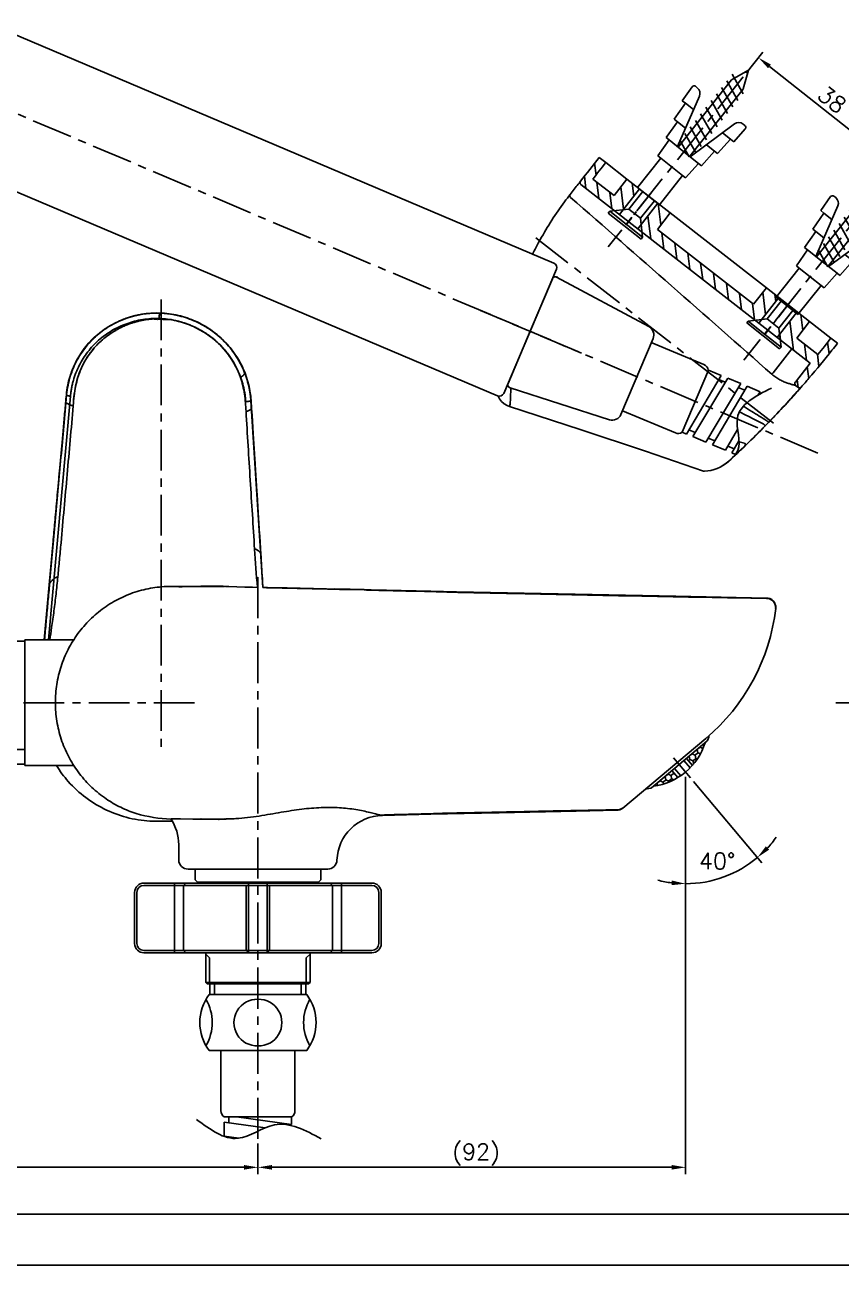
# Model space of a CAD drawing. Extents: x 33214 to 33808, y -33857 to -33437.
# Drawn here: x 33342.4 to 33517.8, y -33857 to -33590.2 of the extents above; entities that cross this region are included whole.
import ezdxf

# ---------------------------------------------------------------- set-up
doc = ezdxf.new("R2010")
doc.units = 0
doc.header["$LTSCALE"] = 7
doc.header["$MEASUREMENT"] = 0
doc.linetypes.add('CENTER', pattern=[2, 1.25, -0.25, 0.25, -0.25])
doc.layers.get('0').update_dxf_attribs({"color": 2, "linetype": 'CONTINUOUS'})
for name, color, linetype in [('00_COMPONENTS', 7, 'CONTINUOUS'), ('08_ALL_FEATURES', 7, 'CONTINUOUS'), ('CEN', 1, 'CENTER'), ('CENTER', 1, 'CENTER'), ('CL', 1, 'CENTER'), ('D', 2, 'CONTINUOUS'), ('DIM', 2, 'CONTINUOUS'), ('DWG', 7, 'CONTINUOUS'), ('TXT', 4, 'CONTINUOUS')]:
    doc.layers.add(name, color=color, linetype=linetype)
doc.styles.add('GHS', font='romans', dxfattribs={"bigfont": 'ghs'})

# ---------------------------------------------------------------- blocks, each defined once
blk = doc.blocks.new('S')
at = {"layer": 'DWG', "color": 2}
for p, q in [((5587.98, 3274.17), (5592.17, 3274.41)), ((5587.98, 3273.36), (5587.98, 3274.17)), ((5599.43, 3274.15), (5587.98, 3271.06)), ((5592.17, 3275.28), (5596.35, 3275.51)), ((5592.17, 3274.41), (5592.17, 3275.28)), ((5592.17, 3274.41), (5592.17, 3272.19)), ((5596.35, 3276.4), (5600.01, 3276.61)), ((5596.35, 3275.51), (5596.35, 3276.4)), ((5596.35, 3275.51), (5596.35, 3273.32)), ((5600.54, 3276.11), (5600.54, 3275.6)), ((5568.04, 3273.82), (5567.54, 3273.82)), ((5567.54, 3264.82), (5567.54, 3273.82)), ((5568.04, 3273.82), (5568.04, 3269.32)), ((5568.04, 3273.82), (5570.94, 3270.92)), ((5583.79, 3272.32), (5575.79, 3272.32)), ((5575.79, 3272.32), (5575.79, 3269.32)), ((5583.79, 3273.12), (5587.98, 3273.36)), ((5583.79, 3272.32), (5583.79, 3273.12)), ((5583.79, 3266.32), (5583.79, 3272.32)), ((5587.82, 3267.72), (5589.37, 3271.57)), ((5587.98, 3273.36), (5587.98, 3269.32)), ((5589.37, 3267.07), (5591.18, 3271.57)), ((5591.18, 3267.07), (5592.99, 3271.57)), ((5592.99, 3267.07), (5594.8, 3271.57)), ((5594.8, 3267.07), (5596.61, 3271.57)), ((5596.61, 3267.07), (5598.42, 3271.57)), ((5598.42, 3267.07), (5600.23, 3271.57)), ((5600.23, 3267.07), (5602.04, 3271.57)), ((5602.04, 3267.07), (5603.85, 3271.57)), ((5603.85, 3267.07), (5605.66, 3271.57)), ((5605.66, 3267.07), (5607.47, 3271.57)), ((5568.04, 3264.82), (5568.04, 3269.32)), ((5570.94, 3270.92), (5575.79, 3270.92)), ((5570.94, 3270.92), (5570.94, 3267.72)), ((5575.79, 3266.32), (5575.79, 3269.32)), ((5587.98, 3270.92), (5606.46, 3270.92)), ((5587.98, 3265.28), (5587.98, 3269.32)), ((5610.33, 3269.33), (5606.46, 3270.92)), ((5610.33, 3269.33), (5606.47, 3267.72)), ((5568.04, 3264.82), (5570.94, 3267.72)), ((5570.94, 3267.72), (5575.79, 3267.72)), ((5583.79, 3266.32), (5575.79, 3266.32)), ((5583.79, 3266.32), (5583.79, 3265.52)), ((5587.98, 3267.72), (5606.46, 3267.72)), ((5599.43, 3264.49), (5587.98, 3267.59)), ((5592.17, 3264.23), (5592.17, 3266.45)), ((5567.54, 3264.82), (5568.04, 3264.82)), ((5583.79, 3265.52), (5587.98, 3265.28)), ((5587.98, 3265.28), (5587.98, 3264.47)), ((5587.98, 3264.47), (5592.17, 3264.23)), ((5592.17, 3264.23), (5592.17, 3263.37)), ((5592.17, 3263.37), (5596.35, 3263.13)), ((5596.35, 3263.13), (5596.35, 3265.32)), ((5596.35, 3263.13), (5596.35, 3262.24)), ((5596.35, 3262.24), (5600.01, 3262.03)), ((5600.54, 3263.04), (5600.54, 3262.53))]:
    blk.add_line(p, q, dxfattribs=at)
for centre, radius, start, end in [((5599.04, 3275.6), 1.5, 285.1209, 0.0005), ((5600.04, 3276.11), 0.5, 0.0005, 93.2254), ((5599.04, 3263.04), 1.5, 0.0005, 74.8801), ((5600.04, 3262.53), 0.5, 266.7756, 0.0005)]:
    blk.add_arc(centre, radius, start, end, dxfattribs=at)

msp = doc.modelspace()

# ---------------------------------------------------------------- hatches: boundary and pattern name
at = {"layer": 'D'}
h = msp.add_hatch(dxfattribs=at)
h.set_pattern_fill('ANSI31', color=256, scale=20, angle=52.0405)
h.set_pattern_definition([(97.040549, (1145.3568, -37958.2324), (-2.48114914, -0.30642936), [])])
edge = h.paths.add_edge_path()
edge.add_line((33469.01, -33626.94), (33464.44, -33623.38))
edge.add_arc((32274.81, -32693.85), 1509.72, 321.99737, 322.16815)
edge.add_line((33467.2, -33619.83), (33465.79, -33618.72))
edge.add_arc((31183.75, -31842.8), 2891.64, 321.98052, 322.1093, ccw=False)
edge.add_arc((33462.18, -33624.15), 0.5, 141.9741, 232.0405)
edge.add_line((33461.87, -33624.55), (33470.15, -33631.01))
edge.add_line((33470.15, -33631.01), (33474.46, -33625.49))
edge.add_line((33474.46, -33625.49), (33471.78, -33623.4))
edge.add_line((33471.78, -33623.4), (33469.01, -33626.94))
h.paths.add_polyline_path([(33481.08, -33630.65), (33478.4, -33628.56), (33474.09, -33634.08), (33500.11, -33654.38), (33504.42, -33648.86), (33501.74, -33646.77), (33498.97, -33650.32), (33478.31, -33634.2)])
edge = h.paths.add_edge_path()
edge.add_spline(control_points=[(33509.22, -33668.13), (33509.78, -33667.5), (33512.04, -33664.9), (33514.63, -33661.75), (33516.64, -33659.21), (33517.04, -33658.71)], knot_values=[0, 0, 0, 0, 0.206315, 0.843077, 1, 1, 1, 1], degree=3, periodic=0)
edge.add_line((33517.04, -33658.71), (33515.62, -33657.6))
edge.add_arc((33412.63, -33577.47), 130.48, 320.1406, 322.1169, ccw=False)
edge.add_line((33512.79, -33661.1), (33508.27, -33657.58))
edge.add_line((33508.27, -33657.58), (33511.04, -33654.03))
edge.add_line((33511.04, -33654.03), (33508.36, -33651.94))
edge.add_line((33508.36, -33651.94), (33504.06, -33657.46))
edge.add_line((33504.06, -33657.46), (33511.15, -33662.99))
edge.add_line((33511.15, -33662.99), (33507.97, -33667.07))
edge.add_arc((33508.36, -33667.38), 0.5, 142.1542, 229.1587)
edge.add_line((33508.03, -33667.76), (33508.52, -33668.18))
edge.add_arc((33508.85, -33667.8), 0.5, 229.4186, 318.7817)
at = {"layer": 'D', "ltscale": 0.6}
h = msp.add_hatch(dxfattribs=at)
h.set_pattern_fill('HONEY', color=256, scale=6, angle=40)
h.set_pattern_definition([(40, (30042.0077, -37961.06925), (0.4442972, 1.22069652), [0.75, -1.5]), (160, (30042.0077, -37961.06925), (-1.2793028, -0.2255756), [0.75, -1.5]), (100, (30042.0077, -37961.06925), (-0.8350056, 0.99512092), [-1.5, 0.75])])
h.paths.add_polyline_path([(33485.84, -33749.51, 0.104208), (33488.58, -33744.65), (33484.58, -33748)])
h.paths.add_polyline_path([(33482.7, -33752.14), (33481.44, -33750.64), (33477.44, -33753.99, 0.104208)])

# ---------------------------------------------------------------- linework, layer by layer
at = {"color": 7, "linetype": 'Continuous'}
for p, q in [((33335.5, -33590.3), (33456.09, -33641.48)), ((33323.39, -33618.83), (33443.97, -33670.02)), ((33456.62, -33642.79), (33445.28, -33669.49)), ((33342.35, -33722.8), (33340.44, -33722.8)), ((33342.35, -33749.52), (33342.35, -33722.52)), ((33342.35, -33749.24), (33340.44, -33749.24))]:
    msp.add_line(p, q, dxfattribs=at)
at = {"linetype": 'Continuous'}
msp.add_lwpolyline([(33213.53, -33857.02), (33807.53, -33857.02), (33807.53, -33437.02), (33213.53, -33437.02)], close=True, dxfattribs=at)
at = {"color": 7, "linetype": 'Continuous'}
for centre, start, end in [((33455.7, -33642.4), 337, 67), ((33444.36, -33669.1), 247, 337)]:
    msp.add_arc(centre, 1, start, end, dxfattribs=at)
at = {"layer": '00_COMPONENTS', "color": 7, "linetype": 'Continuous'}
for p, q in [((33371.4, -33652.2), (33371.36, -33652.22)), ((33364.58, -33653.17), (33364.62, -33653.16)), ((33351.28, -33669.79), (33346.54, -33722.52)), ((33347.44, -33722.52), (33352.16, -33670.07)), ((33351.17, -33671.56), (33351.33, -33669.77)), ((33351.28, -33669.79), (33351.34, -33669.77)), ((33390.93, -33671.05), (33390.98, -33671.04)), ((33393.48, -33711.25), (33390.93, -33671.05)), ((33390.98, -33671.04), (33391.1, -33672.83)), ((33391.1, -33672.82), (33391.71, -33682.46)), ((33391.71, -33682.46), (33393.54, -33711.25)), ((33373.78, -33711.01), (33375.57, -33711.07)), ((33376.94, -33711.01), (33373.78, -33711.01)), ((33375.78, -33711.09), (33376.18, -33711.08)), ((33376.18, -33711.08), (33377.68, -33711.04)), ((33377.68, -33711.04), (33377.71, -33711.04)), ((33377.71, -33711.04), (33377.9, -33711.04)), ((33380.18, -33711), (33380.25, -33711)), ((33382.28, -33710.98), (33381.78, -33710.98)), ((33382.82, -33710.97), (33382.84, -33710.97)), ((33382.84, -33710.97), (33383.37, -33710.97)), ((33384.06, -33710.96), (33384.8, -33710.97)), ((33384.06, -33710.96), (33384.06, -33710.96)), ((33384.8, -33710.97), (33385.51, -33710.99)), ((33385.51, -33710.99), (33386.19, -33711.01)), ((33386.18, -33711.01), (33389.65, -33711.14)), ((33389.63, -33711.14), (33390.45, -33711.17)), ((33393.48, -33711.24), (33394.48, -33711.26)), ((33394.48, -33711.26), (33398.71, -33711.34)), ((33396.48, -33711.3), (33398.71, -33711.34)), ((33398.71, -33711.34), (33410.04, -33711.58)), ((33400.62, -33711.37), (33400.89, -33711.38)), ((33408.82, -33711.55), (33415.25, -33711.68)), ((33410.04, -33711.58), (33408.86, -33711.55)), ((33412.29, -33711.62), (33410.04, -33711.58)), ((33412.28, -33711.7), (33415.37, -33711.77)), ((33413.52, -33711.65), (33412.29, -33711.62)), ((33413.53, -33711.65), (33420.06, -33711.8)), ((33415.25, -33711.68), (33415.25, -33711.68)), ((33420.06, -33711.8), (33429.61, -33712.04)), ((33464.32, -33712.77), (33482.29, -33713.13)), ((33482.29, -33713.13), (33501.79, -33713.5)), ((33503.74, -33715.72), (33503.73, -33715.8)), ((33342.35, -33722.52), (33352.89, -33722.52)), ((33470.86, -33758.69), (33488.7, -33743.72)), ((33352.91, -33749.52), (33342.35, -33749.52)), ((33374.07, -33761.51), (33369.89, -33761.51)), ((33373.78, -33761.01), (33373.91, -33761.01)), ((33373.97, -33761.01), (33373.91, -33761.01)), ((33374.39, -33761.01), (33374.36, -33761.01)), ((33375.78, -33761.02), (33374.39, -33761.01)), ((33378.44, -33761.05), (33375.78, -33761.02)), ((33380.26, -33761.03), (33380.18, -33761.03)), ((33380.18, -33761.06), (33380.18, -33761.06)), ((33381.79, -33761.05), (33382.28, -33761.06)), ((33385.64, -33761.04), (33385.1, -33761.05)), ((33386.96, -33760.99), (33386.81, -33760.99)), ((33386.97, -33760.99), (33386.96, -33760.99)), ((33386.98, -33760.99), (33387.02, -33760.99)), ((33429.59, -33760), (33419.2, -33760.26)), ((33436.81, -33759.83), (33429.59, -33760)), ((33429.61, -33760), (33429.61, -33760)), ((33469.62, -33759.16), (33460.89, -33759.33)), ((33375.44, -33766.58), (33375.44, -33769.82)), ((33377.44, -33771.82), (33407.45, -33771.82)), ((33378.95, -33774.12), (33378.95, -33771.82)), ((33405.95, -33774.12), (33405.95, -33771.82)), ((33367.95, -33774.82), (33416.95, -33774.82)), ((33374.5, -33774.82), (33374.5, -33789.82)), ((33376.44, -33775.32), (33376.94, -33774.82)), ((33378.95, -33774.12), (33379.45, -33774.62)), ((33381.25, -33774.62), (33379.45, -33774.62)), ((33381.25, -33774.62), (33381.25, -33774.82)), ((33381.25, -33774.62), (33403.65, -33774.62)), ((33390.45, -33774.82), (33390.45, -33789.82)), ((33394.45, -33774.82), (33394.45, -33789.82)), ((33403.65, -33774.62), (33405.45, -33774.62)), ((33403.65, -33774.62), (33403.65, -33774.82)), ((33405.95, -33774.12), (33405.45, -33774.62)), ((33408.45, -33775.32), (33407.95, -33774.82)), ((33410.39, -33774.82), (33410.39, -33789.82)), ((33365.95, -33776.82), (33365.95, -33787.82)), ((33366.45, -33776.82), (33366.45, -33787.82)), ((33367.95, -33775.32), (33416.95, -33775.32)), ((33376.44, -33775.32), (33376.44, -33789.32)), ((33389.95, -33775.32), (33389.95, -33789.32)), ((33394.95, -33775.32), (33394.95, -33789.32)), ((33408.45, -33775.32), (33408.45, -33789.32)), ((33418.45, -33776.82), (33418.45, -33787.82)), ((33418.95, -33776.82), (33418.95, -33787.82)), ((33367.95, -33789.32), (33416.95, -33789.32)), ((33367.95, -33789.82), (33416.95, -33789.82)), ((33376.44, -33789.32), (33376.94, -33789.82)), ((33381.25, -33789.82), (33381.25, -33790.12)), ((33382.05, -33790.92), (33381.25, -33790.12)), ((33381.25, -33790.12), (33381.25, -33796.22)), ((33382.05, -33790.92), (33382.05, -33796.52)), ((33389.95, -33789.32), (33390.45, -33789.82)), ((33394.95, -33789.32), (33394.45, -33789.82)), ((33402.85, -33790.92), (33403.65, -33790.12)), ((33402.85, -33790.92), (33402.85, -33796.52)), ((33403.65, -33789.82), (33403.65, -33790.12)), ((33403.65, -33790.12), (33403.65, -33796.22)), ((33408.45, -33789.32), (33407.95, -33789.82)), ((33381.55, -33796.52), (33381.25, -33796.22)), ((33382.05, -33796.22), (33381.25, -33796.22)), ((33382.05, -33796.22), (33392.45, -33796.22)), ((33392.45, -33796.22), (33402.85, -33796.22)), ((33402.85, -33796.22), (33403.65, -33796.22)), ((33403.35, -33796.52), (33403.65, -33796.22)), ((33382.05, -33796.52), (33381.55, -33796.52)), ((33402.95, -33798.82), (33381.95, -33798.82)), ((33382.05, -33796.52), (33402.85, -33796.52)), ((33382.15, -33798.82), (33382.15, -33796.52)), ((33383.13, -33798.82), (33383.13, -33796.52)), ((33383.35, -33798.82), (33392.45, -33798.82)), ((33401.55, -33798.82), (33392.45, -33798.82)), ((33401.76, -33798.82), (33401.76, -33796.52)), ((33402.75, -33798.82), (33402.75, -33796.52)), ((33402.85, -33796.52), (33403.35, -33796.52))]:
    msp.add_line(p, q, dxfattribs=at)
for points in [[(33364.76, -33653.12), (33367.72, -33652.43), (33370.75, -33652.19), (33373.79, -33652.42), (33376.77, -33653.11), (33379.61, -33654.23), (33382.26, -33655.77), (33384.64, -33657.68), (33386.7, -33659.92), (33388.4, -33662.43), (33389.69, -33665.15)], [(33351.28, -33669.81), (33351.3, -33669.6), (33351.32, -33669.41), (33351.34, -33669.2), (33351.37, -33668.97), (33351.4, -33668.73), (33351.44, -33668.48), (33351.48, -33668.23), (33351.53, -33667.97), (33351.58, -33667.7), (33351.64, -33667.43), (33351.7, -33667.16), (33351.77, -33666.88), (33351.84, -33666.59), (33351.92, -33666.31), (33352, -33666.01), (33352.1, -33665.72), (33352.19, -33665.42), (33352.3, -33665.11), (33352.41, -33664.8), (33352.54, -33664.48), (33352.67, -33664.15), (33352.81, -33663.82), (33352.97, -33663.47), (33353.14, -33663.11), (33353.33, -33662.73), (33353.54, -33662.34), (33353.76, -33661.93), (33354.01, -33661.52), (33354.26, -33661.1), (33354.54, -33660.68), (33354.83, -33660.26), (33355.14, -33659.84), (33355.47, -33659.42), (33355.82, -33659), (33356.19, -33658.58), (33356.59, -33658.15), (33357, -33657.73), (33357.45, -33657.31), (33357.94, -33656.88), (33358.46, -33656.45), (33359.02, -33656.02), (33359.62, -33655.6), (33360.27, -33655.18), (33360.96, -33654.78), (33361.7, -33654.38), (33362.5, -33653.99), (33363.36, -33653.63), (33364.27, -33653.29), (33365.24, -33652.98), (33366.27, -33652.71), (33367.35, -33652.49), (33368.48, -33652.33)], [(33389.69, -33665.15), (33390.45, -33667.5), (33390.9, -33670.07), (33391.1, -33672.82)], [(33376.17, -33711.01), (33378.43, -33710.99), (33380.18, -33710.98)], [(33380.18, -33710.98), (33380.49, -33710.98), (33380.75, -33710.98), (33381.87, -33710.96)], [(33381.87, -33710.96), (33382.87, -33710.96), (33384.06, -33710.96)], [(33390.44, -33711.17), (33391.31, -33711.2), (33392.26, -33711.22)], [(33429.61, -33712.04), (33435.15, -33712.17), (33464.32, -33712.77)], [(33501.79, -33713.5), (33502.09, -33713.53), (33502.51, -33713.64), (33502.89, -33713.85), (33503.21, -33714.13), (33503.47, -33714.47), (33503.65, -33714.87), (33503.74, -33715.29), (33503.74, -33715.72)], [(33470.86, -33758.69), (33470.55, -33758.9), (33470.21, -33759.06), (33469.84, -33759.14), (33469.62, -33759.16)], [(33380.76, -33761.06), (33380.49, -33761.06), (33378.44, -33761.05)], [(33384.06, -33761.07), (33382.87, -33761.08), (33381.88, -33761.07), (33380.76, -33761.06)], [(33385.1, -33761.05), (33384.56, -33761.07), (33384.06, -33761.07)], [(33386.98, -33760.99), (33386.72, -33761), (33385.64, -33761.04)], [(33460.89, -33759.33), (33444.33, -33759.68), (33436.81, -33759.83)]]:
    msp.add_lwpolyline(points, dxfattribs=at)
for centre, radius, start, end in [((33374.84, -33721.98), 10.93, 85.0371, 86.1458), ((33380.89, -33828.32), 117.32, 89.9241, 90.3106), ((33382.8, -33747.16), 36.19, 90.5749, 90.8359), ((33382.86, -33753.24), 42.27, 90.015, 90.5628), ((33383.71, -33812.85), 101.86, 89.1406, 89.8141), ((33383.81, -33738.27), 27.31, 86.9856, 89.4707), ((33346.32, -36174.22), 2463.4, 88.57961, 88.7817), ((33703.21, -21844.64), 11870.65, 268.769004, 269.02774), ((33461.13, -33710.87), 42.89, 310.0004, 353.5045), ((33365.44, -33766.58), 10, 0, 33.7681), ((33374.13, -33729.92), 31.08, 269.6929, 270.419), ((33380.89, -33637.04), 124, 269.7098, 270.0715), ((33383.73, -33673.44), 87.61, 270.0851, 270.2096), ((33383.74, -33674.97), 86.08, 270.2062, 271.0031), ((33383.66, -33762.28), 1.22, 67.9063, 71.4738), ((33383.79, -33733.12), 27.95, 270.5588, 272.9967), ((33376.81, -33483.17), 278, 272.0954, 272.2463), ((33385.35, -33716.99), 44.03, 272.1776, 273.0669), ((33419.44, -33770.25), 10, 91.4256, 177.9252), ((33377.44, -33769.82), 2, 180, 270), ((33407.45, -33769.82), 2, 270, 357.9252), ((33367.95, -33776.82), 2, 90, 180), ((33416.95, -33776.82), 2, 0, 90), ((33367.95, -33776.82), 1.5, 90, 180), ((33416.95, -33776.82), 1.5, 0, 90), ((33367.95, -33787.82), 2, 180, 270), ((33367.95, -33787.82), 1.5, 180, 270), ((33416.95, -33787.82), 2, 270, 0), ((33416.95, -33787.82), 1.5, 270, 0), ((33389.95, -33804.82), 10, 143.0917, 216.8699), ((33394.95, -33804.82), 10, 323.1301, 36.8825), ((33372.63, -33804.82), 10, 330, 30), ((33392.33, -33804.84), 5.02, 88.6566, 271.3434), ((33392.57, -33804.84), 5.02, 268.6566, 91.3434), ((33412.27, -33804.82), 10, 150, 210)]:
    msp.add_arc(centre, radius, start, end, dxfattribs=at)
for points, knots in [([(33371.36, -33652.21), (33370.12, -33652.17), (33368.24, -33652.29), (33365.8, -33652.8), (33363.43, -33653.53), (33360.61, -33654.84), (33358.1, -33656.65), (33356.35, -33658.36), (33354.79, -33660.21), (33353.5, -33662.28), (33352.51, -33664.49), (33352.02, -33665.92), (33351.71, -33667.09), (33351.55, -33667.84), (33351.45, -33668.43), (33351.38, -33668.88), (33351.34, -33669.26), (33351.31, -33669.52), (33351.29, -33669.67), (33351.29, -33669.75), (33351.28, -33669.79)], [0, 0, 0, 0, 0.126974, 0.190449, 0.253852, 0.38018, 0.505944, 0.567634, 0.62933, 0.752686, 0.814466, 0.87626, 0.907173, 0.938095, 0.953562, 0.969035, 0.984513, 0.992256, 0.996128, 1, 1, 1, 1]), ([(33351.34, -33669.77), (33351.41, -33669.08), (33351.58, -33667.73), (33352.01, -33666.11), (33352.42, -33664.88), (33352.89, -33663.68), (33353.6, -33662.22), (33354.62, -33660.57), (33355.8, -33659.02), (33357.58, -33657.13), (33360.15, -33655.12), (33363.66, -33653.36), (33367.46, -33652.34), (33370.09, -33652.16), (33371.4, -33652.2)], [0, 0, 0, 0, 0.071553, 0.137746, 0.170806, 0.203855, 0.26991, 0.335949, 0.402003, 0.468102, 0.600348, 0.733027, 0.866217, 1, 1, 1, 1]), ([(33371.22, -33653.38), (33371.23, -33653.24), (33371.24, -33652.98), (33371.26, -33652.66), (33371.29, -33652.43), (33371.31, -33652.32), (33371.33, -33652.25), (33371.35, -33652.22), (33371.36, -33652.21), (33371.36, -33652.21)], [0, 0, 0, 0, 0.34095, 0.674817, 0.808857, 0.909138, 0.970952, 0.988868, 1, 1, 1, 1]), ([(33390.93, -33671.05), (33390.93, -33671.01), (33390.92, -33670.94), (33390.91, -33670.79), (33390.89, -33670.52), (33390.86, -33670.14), (33390.8, -33669.69), (33390.71, -33669.08), (33390.58, -33668.33), (33390.3, -33667.14), (33389.85, -33665.68), (33388.93, -33663.4), (33387.38, -33660.73), (33384.97, -33657.88), (33382.03, -33655.53), (33379.25, -33654.04), (33376.9, -33653.15), (33374.48, -33652.49), (33372.61, -33652.25), (33371.36, -33652.21)], [0, 0, 0, 0, 0.003837, 0.007674, 0.01535, 0.030705, 0.046067, 0.061438, 0.092202, 0.123006, 0.184714, 0.246564, 0.370414, 0.4944, 0.620856, 0.747508, 0.810855, 0.874097, 1, 1, 1, 1]), ([(33371.4, -33652.2), (33372.71, -33652.24), (33375.35, -33652.59), (33379.11, -33653.87), (33382.57, -33655.83), (33385.58, -33658.44), (33388.02, -33661.57), (33389.22, -33663.93), (33389.69, -33665.16)], [0, 0, 0, 0, 0.166454, 0.333275, 0.500283, 0.667224, 0.833938, 1, 1, 1, 1]), ([(33352.16, -33670.07), (33352.17, -33670.03), (33352.17, -33669.96), (33352.19, -33669.82), (33352.21, -33669.57), (33352.26, -33669.21), (33352.32, -33668.78), (33352.42, -33668.22), (33352.57, -33667.51), (33352.86, -33666.4), (33353.32, -33665.04), (33354.26, -33662.94), (33355.49, -33660.98), (33356.97, -33659.23), (33358.62, -33657.6), (33361.01, -33655.88), (33363.69, -33654.64), (33365.94, -33653.94), (33368.26, -33653.46), (33370.04, -33653.34), (33371.22, -33653.38)], [0, 0, 0, 0, 0.003869, 0.007738, 0.015473, 0.030939, 0.046399, 0.061853, 0.09275, 0.123639, 0.185387, 0.247125, 0.370411, 0.432085, 0.493762, 0.61954, 0.745929, 0.809377, 0.872904, 1, 1, 1, 1]), ([(33352.74, -33672.15), (33352.86, -33670.73), (33353.11, -33668.01), (33354.28, -33664.23), (33356.08, -33661.04), (33358.33, -33658.46), (33360.85, -33656.46), (33363.55, -33654.96), (33366.41, -33653.96), (33369.38, -33653.44), (33372.41, -33653.42), (33375.41, -33653.9), (33378.3, -33654.88), (33381, -33656.3), (33383.46, -33658.15), (33385.64, -33660.39), (33387.44, -33663.03), (33388.33, -33665), (33388.69, -33666.03)], [0, 0, 0, 0, 0.08186, 0.156799, 0.226151, 0.291168, 0.352477, 0.410851, 0.468188, 0.525737, 0.583733, 0.641904, 0.699985, 0.758182, 0.816881, 0.87647, 0.937385, 1, 1, 1, 1]), ([(33388.69, -33666.03), (33388.42, -33665.28), (33387.83, -33663.87), (33386.74, -33661.99), (33385.57, -33660.4), (33384.38, -33659.09), (33383.21, -33658.01), (33382.08, -33657.12), (33381.01, -33656.39), (33380.01, -33655.8), (33379.08, -33655.32), (33378.21, -33654.92), (33377.4, -33654.6), (33376.63, -33654.32), (33375.9, -33654.13), (33375.23, -33653.91), (33374.59, -33653.82), (33374.05, -33653.66), (33373.54, -33653.53), (33373.02, -33653.58), (33372.53, -33653.62), (33372.07, -33653.59), (33371.7, -33653.44), (33371.35, -33653.49), (33371.03, -33653.56), (33370.66, -33653.56), (33370.24, -33653.5), (33369.78, -33653.42), (33369.3, -33653.45), (33368.8, -33653.61), (33368.23, -33653.64), (33367.62, -33653.77), (33366.95, -33653.9), (33366.22, -33654.09), (33365.43, -33654.32), (33364.57, -33654.62), (33363.64, -33655), (33362.64, -33655.49), (33361.58, -33656.08), (33360.47, -33656.81), (33359.31, -33657.69), (33358.12, -33658.76), (33356.96, -33660.03), (33355.85, -33661.52), (33354.85, -33663.22), (33354.01, -33665.16), (33353.35, -33667.31), (33352.95, -33669.67), (33352.8, -33671.31), (33352.74, -33672.15)], [0, 0, 0, 0, 0.045798, 0.087325, 0.124861, 0.158695, 0.189124, 0.216466, 0.241038, 0.263156, 0.283123, 0.301283, 0.317975, 0.333432, 0.348013, 0.361438, 0.374233, 0.384697, 0.394143, 0.404008, 0.414216, 0.422388, 0.430358, 0.436491, 0.442305, 0.44919, 0.457581, 0.466695, 0.475936, 0.485287, 0.496482, 0.508382, 0.521446, 0.535773, 0.551545, 0.568916, 0.588136, 0.609281, 0.632477, 0.657779, 0.685715, 0.716312, 0.749245, 0.784573, 0.822368, 0.862718, 0.90571, 0.951426, 1, 1, 1, 1]), ([(33371.22, -33653.38), (33372.41, -33653.42), (33374.19, -33653.65), (33376.49, -33654.28), (33378.73, -33655.12), (33381.37, -33656.54), (33384.16, -33658.77), (33386.45, -33661.47), (33387.92, -33664.01), (33388.8, -33666.17), (33389.23, -33667.56), (33389.49, -33668.69), (33389.62, -33669.4), (33389.71, -33669.98), (33389.76, -33670.41), (33389.79, -33670.77), (33389.81, -33671.02), (33389.82, -33671.16), (33389.83, -33671.23), (33389.83, -33671.27)], [0, 0, 0, 0, 0.125979, 0.189262, 0.25265, 0.379374, 0.505871, 0.629851, 0.753654, 0.815465, 0.877124, 0.907899, 0.938633, 0.953986, 0.969331, 0.984669, 0.992335, 0.996168, 1, 1, 1, 1]), ([(33388.69, -33666.03), (33388.76, -33666.01), (33388.91, -33665.94), (33389.1, -33665.81), (33389.28, -33665.65), (33389.4, -33665.52), (33389.49, -33665.41), (33389.54, -33665.35), (33389.6, -33665.28), (33389.63, -33665.24), (33389.7, -33665.13), (33389.69, -33665.16)], [0, 0, 0, 0, 0.174667, 0.351585, 0.52548, 0.687771, 0.761366, 0.828059, 0.886395, 0.93488, 1, 1, 1, 1]), ([(33389.69, -33665.16), (33390.16, -33666.38), (33390.73, -33668.33), (33390.92, -33670.33), (33390.98, -33671.04)], [0, 0, 0, 0, 0.649979, 1, 1, 1, 1]), ([(33389.9, -33673.34), (33389.83, -33672.1), (33389.68, -33669.63), (33389.09, -33667.2), (33388.69, -33666.03)], [0, 0, 0, 0, 0.499516, 1, 1, 1, 1]), ([(33346.53, -33722.52), (33346.56, -33722.15), (33346.64, -33721.35), (33346.75, -33720.09), (33346.87, -33718.73), (33347, -33717.34), (33347.13, -33715.89), (33347.26, -33714.41), (33347.4, -33712.87), (33347.54, -33711.28), (33347.69, -33709.63), (33347.85, -33707.92), (33348.01, -33706.14), (33348.17, -33704.3), (33348.34, -33702.38), (33348.52, -33700.37), (33348.71, -33698.28), (33348.91, -33696.08), (33349.12, -33693.78), (33349.34, -33691.35), (33349.57, -33688.79), (33349.81, -33686.09), (33350.07, -33683.21), (33350.35, -33680.14), (33350.64, -33676.85), (33350.95, -33673.38), (33351.17, -33671.01), (33351.28, -33669.81)], [0.1818654, 0.1818654, 0.1818654, 0.1818654, 0.1987928, 0.2193036, 0.2403789, 0.2620709, 0.2844318, 0.3075138, 0.3313699, 0.3560547, 0.3816226, 0.4081284, 0.4356399, 0.4642467, 0.4940398, 0.5251142, 0.5575929, 0.5916111, 0.6273095, 0.6648733, 0.7045122, 0.7464557, 0.7909969, 0.8384579, 0.8892952, 0.9440326, 1, 1, 1, 1]), ([(33351.28, -33669.79), (33351.28, -33669.79), (33351.28, -33669.8), (33351.28, -33669.82), (33351.29, -33669.84), (33351.32, -33669.87), (33351.39, -33669.91), (33351.5, -33669.95), (33351.64, -33669.98), (33351.87, -33670.03), (33352.04, -33670.06), (33352.16, -33670.07)], [0, 0, 0, 0, 0.017906, 0.035878, 0.057939, 0.087166, 0.17266, 0.294533, 0.44879, 0.625573, 1, 1, 1, 1]), ([(33347.68, -33710.39), (33348.06, -33706.2), (33348.82, -33697.7), (33349.99, -33684.75), (33350.77, -33676), (33351.17, -33671.56)], [0, 0, 0, 0, 0.323543, 0.656864, 1, 1, 1, 1]), ([(33352.74, -33672.15), (33352.54, -33674.61), (33352.11, -33679.53), (33351.45, -33686.9), (33350.79, -33694.27), (33350.24, -33700.41), (33349.79, -33705.31), (33349.55, -33707.75), (33349.44, -33708.97)], [0, 0, 0, 0, 0.200209, 0.400364, 0.600631, 0.800703, 0.900474, 1, 1, 1, 1]), ([(33352.74, -33672.15), (33352.66, -33672.15), (33352.48, -33672.11), (33352.23, -33672.03), (33351.99, -33671.92), (33351.75, -33671.8), (33351.58, -33671.71), (33351.45, -33671.64), (33351.37, -33671.6), (33351.3, -33671.57), (33351.25, -33671.55), (33351.19, -33671.54), (33351.18, -33671.56)], [0, 0, 0, 0, 0.14994, 0.309789, 0.472568, 0.629271, 0.76994, 0.831039, 0.884274, 0.928432, 0.962491, 1, 1, 1, 1]), ([(33390.93, -33671.05), (33390.92, -33671.07), (33390.89, -33671.09), (33390.81, -33671.13), (33390.7, -33671.16), (33390.5, -33671.2), (33390.2, -33671.24), (33389.95, -33671.26), (33389.83, -33671.27)], [0, 0, 0, 0, 0.041789, 0.112171, 0.215093, 0.346791, 0.667784, 1, 1, 1, 1]), ([(33389.9, -33673.34), (33389.98, -33673.34), (33390.13, -33673.32), (33390.35, -33673.25), (33390.56, -33673.15), (33390.72, -33673.06), (33390.83, -33672.99), (33390.9, -33672.94), (33390.96, -33672.9), (33391.02, -33672.87), (33391.05, -33672.84), (33391.07, -33672.83), (33391.08, -33672.82), (33391.1, -33672.81), (33391.09, -33672.83), (33391.09, -33672.83)], [0, 0, 0, 0, 0.174696, 0.350826, 0.523107, 0.683027, 0.755183, 0.820292, 0.876916, 0.923588, 0.958832, 0.971718, 0.981229, 0.989921, 1, 1, 1, 1]), ([(33391.74, -33702.97), (33391.58, -33700.5), (33391.26, -33695.56), (33390.81, -33688.15), (33390.33, -33680.75), (33390.04, -33675.81), (33389.9, -33673.34)], [0, 0, 0, 0, 0.249892, 0.500004, 0.749984, 1, 1, 1, 1]), ([(33391.1, -33672.83), (33391.32, -33676.36), (33391.76, -33683.35), (33392.42, -33693.75), (33392.86, -33700.63), (33393.08, -33704.05)], [0, 0, 0, 0, 0.338782, 0.672149, 1, 1, 1, 1]), ([(33391.74, -33702.97), (33391.91, -33702.96), (33392.17, -33703.07), (33392.46, -33703.27), (33392.67, -33703.45), (33392.84, -33703.64), (33392.96, -33703.79), (33393.03, -33703.9), (33393.06, -33703.96), (33393.08, -33704.01), (33393.08, -33704.04), (33393.08, -33704.05)], [0, 0, 0, 0, 0.282117, 0.438903, 0.595606, 0.741501, 0.864895, 0.91446, 0.954031, 0.982495, 1, 1, 1, 1]), ([(33393.08, -33704.05), (33393.19, -33705.82), (33393.34, -33708.22), (33393.49, -33710.62), (33393.53, -33711.25)], [0, 0, 0, 0, 0.3413543, 0.4610584, 0.4610584, 0.4610584, 0.4610584]), ([(33346.58, -33722.52), (33346.59, -33722.36), (33346.66, -33721.56), (33346.79, -33720.11), (33346.97, -33718.16), (33347.15, -33716.22), (33347.39, -33713.63), (33347.56, -33711.68), (33347.68, -33710.39)], [0.216891, 0.216891, 0.216891, 0.216891, 0.2471759, 0.3724212, 0.4980269, 0.623599, 0.7491177, 1, 1, 1, 1]), ([(33349.43, -33708.97), (33349.34, -33708.97), (33349.14, -33709.01), (33348.86, -33709.16), (33348.58, -33709.37), (33348.25, -33709.68), (33347.95, -33710.03), (33347.75, -33710.29), (33347.68, -33710.39)], [0, 0, 0, 0, 0.121126, 0.259243, 0.411337, 0.568305, 0.849407, 1, 1, 1, 1]), ([(33349.43, -33708.97), (33349.32, -33710.19), (33349.13, -33712.01), (33348.85, -33714.44), (33348.62, -33716.25), (33348.38, -33718.07), (33348.08, -33720.15), (33347.84, -33721.64), (33347.7, -33722.52)], [0, 0, 0, 0, 0.2509184, 0.3760944, 0.5011931, 0.6263308, 0.7513758, 0.9344601, 0.9344601, 0.9344601, 0.9344601]), ([(33359.85, -33756.72), (33358.76, -33755.98), (33356.69, -33754.31), (33354.02, -33751.36), (33351.85, -33748.01), (33350.24, -33744.37), (33349.21, -33740.51), (33348.82, -33736.54), (33349.05, -33732.55), (33349.9, -33728.66), (33351.36, -33724.94), (33353.39, -33721.51), (33355.93, -33718.44), (33358.93, -33715.82), (33362.3, -33713.71), (33365.96, -33712.16), (33369.82, -33711.22), (33372.46, -33711.01), (33373.78, -33711.01)], [0, 0, 0, 0, 0.062432, 0.124915, 0.187453, 0.250036, 0.312653, 0.37529, 0.437929, 0.500552, 0.563146, 0.625697, 0.688196, 0.750641, 0.813034, 0.875382, 0.937698, 1, 1, 1, 1]), ([(33376.17, -33711.01), (33376.07, -33711.01), (33375.92, -33711.02), (33375.73, -33711.02), (33375.63, -33711.02), (33375.55, -33711.03), (33375.5, -33711.03), (33375.47, -33711.03), (33375.44, -33711.03), (33375.43, -33711.03), (33375.41, -33711.04), (33375.41, -33711.04), (33375.4, -33711.04), (33375.4, -33711.05), (33375.41, -33711.05), (33375.44, -33711.06), (33375.49, -33711.06), (33375.54, -33711.07), (33375.57, -33711.07)], [0, 0, 0, 0, 0.320073, 0.464782, 0.595009, 0.653084, 0.705196, 0.749935, 0.768932, 0.785239, 0.798415, 0.807907, 0.813187, 0.816893, 0.827481, 0.850022, 0.894001, 1, 1, 1, 1]), ([(33377.9, -33711.04), (33378.09, -33711.03), (33378.85, -33711.02), (33379.61, -33711.01), (33380.18, -33711)], [0, 0, 0, 0, 0.248976, 1, 1, 1, 1]), ([(33381.05, -33711), (33380.97, -33711), (33380.69, -33710.99), (33380.4, -33710.98), (33380.18, -33710.98)], [0, 0, 0, 0, 0.246256, 1, 1, 1, 1]), ([(33381.05, -33711), (33381.37, -33711), (33382.37, -33710.99), (33383.37, -33710.99), (33384.04, -33710.99)], [0, 0, 0, 0, 0.329341, 1, 1, 1, 1]), ([(33393.53, -33711.27), (33393.87, -33711.27), (33395.59, -33711.31), (33397.31, -33711.35), (33398.7, -33711.38)], [0.6162304, 0.6162304, 0.6162304, 0.6162304, 0.6903129, 1, 1, 1, 1]), ([(33407.39, -33711.58), (33407.79, -33711.59), (33409.42, -33711.63), (33411.05, -33711.67), (33412.28, -33711.7)], [0, 0, 0, 0, 0.24503, 1, 1, 1, 1]), ([(33415.25, -33711.68), (33415.11, -33711.68), (33414.53, -33711.67), (33413.95, -33711.66), (33413.52, -33711.65)], [0, 0, 0, 0, 0.251097, 1, 1, 1, 1]), ([(33415.25, -33711.68), (33415.27, -33711.68), (33415.29, -33711.7), (33415.33, -33711.73), (33415.35, -33711.75), (33415.37, -33711.77)], [0, 0, 0, 0, 0.247433, 0.525363, 1, 1, 1, 1]), ([(33415.37, -33711.77), (33416.53, -33711.81), (33421.28, -33711.93), (33426.02, -33712.04), (33429.6, -33712.13)], [0, 0, 0, 0, 0.245723, 1, 1, 1, 1]), ([(33429.61, -33712.04), (33429.61, -33712.04), (33429.61, -33712.05), (33429.62, -33712.08), (33429.61, -33712.11), (33429.6, -33712.13)], [0, 0, 0, 0, 0.082769, 0.26814, 1, 1, 1, 1]), ([(33448.18, -33712.55), (33448.18, -33712.53), (33448.18, -33712.5), (33448.18, -33712.47), (33448.19, -33712.45), (33448.18, -33712.44), (33448.19, -33712.44)], [0, 0, 0, 0, 0.438033, 0.749735, 0.936388, 1, 1, 1, 1]), ([(33501.79, -33713.5), (33501.79, -33713.5), (33501.79, -33713.5), (33501.79, -33713.52), (33501.79, -33713.54), (33501.78, -33713.56), (33501.78, -33713.58)], [0, 0, 0, 0, 0.052484, 0.216051, 0.513364, 1, 1, 1, 1]), ([(33503.73, -33715.8), (33503.76, -33715.53), (33503.71, -33714.96), (33503.29, -33714.22), (33502.61, -33713.72), (33502.06, -33713.59), (33501.78, -33713.58)], [0, 0, 0, 0, 0.249356, 0.499123, 0.749413, 1, 1, 1, 1]), ([(33349.13, -33749.52), (33349.88, -33750.74), (33351.77, -33753.28), (33355.39, -33756.59), (33359.85, -33759.26), (33364.74, -33761.01), (33368.18, -33761.47), (33369.89, -33761.51)], [0.390749, 0.390749, 0.390749, 0.390749, 0.4954604, 0.6216212, 0.7480149, 0.8742089, 1, 1, 1, 1]), ([(33373.8, -33761.08), (33371.22, -33760.94), (33368.7, -33760.59), (33366.3, -33759.85), (33365.15, -33759.49), (33362.92, -33758.6), (33360.84, -33757.39), (33359.85, -33756.72)], [-1.050876, -1.050876, -1.050876, -1.050876, 0, 0, 0, 0.499374, 1, 1, 1, 1]), ([(33387.7, -33760.96), (33389.39, -33760.87), (33392.65, -33760.45), (33397.35, -33759.6), (33401.78, -33758.9), (33405.96, -33758.52), (33409.85, -33758.55), (33412.87, -33758.89), (33415.05, -33759.29), (33416.46, -33759.61), (33417.65, -33759.91), (33418.36, -33760.1), (33418.67, -33760.17)], [0, 0, 0, 0, 0.161823, 0.315115, 0.458142, 0.591744, 0.716338, 0.830595, 0.882424, 0.929254, 0.969311, 1, 1, 1, 1]), ([(33469.73, -33759.05), (33469.95, -33759.05), (33470.41, -33758.97), (33470.8, -33758.74), (33470.97, -33758.6)], [0, 0, 0, 0, 0.501366, 1, 1, 1, 1]), ([(33380.18, -33761.06), (33380.26, -33761.06), (33380.54, -33761.05), (33380.83, -33761.05), (33381.05, -33761.04)], [0, 0, 0, 0, 0.253398, 1, 1, 1, 1]), ([(33383.86, -33761.05), (33383.24, -33761.05), (33382.3, -33761.04), (33381.36, -33761.04), (33381.05, -33761.04)], [0, 0, 0, 0, 0.664158, 1, 1, 1, 1]), ([(33383.77, -33761.06), (33383.79, -33761.06), (33383.88, -33761.07), (33383.98, -33761.09), (33384.05, -33761.12)], [0, 0, 0, 0, 0.246017, 1, 1, 1, 1]), ([(33386.81, -33760.99), (33386.67, -33761), (33386.15, -33761.02), (33385.63, -33761.03), (33385.25, -33761.04)], [0, 0, 0, 0, 0.266261, 1, 1, 1, 1]), ([(33429.59, -33759.9), (33428.67, -33759.93), (33425.04, -33760.02), (33421.4, -33760.11), (33418.67, -33760.18)], [0, 0, 0, 0, 0.251771, 1, 1, 1, 1]), ([(33418.68, -33760.18), (33418.72, -33760.19), (33418.81, -33760.2), (33418.93, -33760.22), (33419.02, -33760.23), (33419.09, -33760.24), (33419.14, -33760.25), (33419.17, -33760.25), (33419.18, -33760.25), (33419.19, -33760.26), (33419.19, -33760.25), (33419.2, -33760.26), (33419.2, -33760.26)], [0, 0, 0, 0, 0.278849, 0.505847, 0.682844, 0.812956, 0.901578, 0.956713, 0.97563, 0.989165, 0.997292, 1, 1, 1, 1]), ([(33469.73, -33759.04), (33466.38, -33759.11), (33461.36, -33759.2), (33454.67, -33759.34), (33449.66, -33759.45), (33444.64, -33759.56), (33439.62, -33759.66), (33434.61, -33759.75), (33431.26, -33759.84), (33429.59, -33759.9)], [0, 0, 0, 0, 0.250006, 0.375007, 0.500016, 0.62502, 0.750022, 0.875022, 1, 1, 1, 1]), ([(33429.61, -33760), (33429.62, -33760), (33429.62, -33759.99), (33429.62, -33759.97), (33429.61, -33759.94), (33429.6, -33759.92), (33429.59, -33759.9)], [0, 0, 0, 0, 0.064458, 0.210458, 0.495699, 1, 1, 1, 1]), ([(33469.73, -33759.04), (33469.71, -33759.06), (33469.68, -33759.09), (33469.65, -33759.13), (33469.63, -33759.15), (33469.62, -33759.16), (33469.62, -33759.16)], [0, 0, 0, 0, 0.460804, 0.766576, 0.941067, 1, 1, 1, 1])]:
    msp.add_open_spline(points, degree=3, knots=knots, dxfattribs=at)
for points in [[(33392.34, -33711.23), (33392.12, -33708.47), (33391.93, -33705.72), (33391.74, -33702.97)], [(33429.6, -33712.13), (33435.8, -33712.34), (33441.99, -33712.41), (33448.18, -33712.55)]]:
    msp.add_open_spline(points, degree=3, dxfattribs=at)
at = {"layer": '08_ALL_FEATURES', "color": 7, "linetype": 'Continuous'}
msp.add_line((33340.44, -33746.12), (33342.35, -33746.12), dxfattribs=at)
at = {"layer": 'CEN', "linetype": 'CENTER'}
for p, q in [((33452.2, -33636.03), (33503.38, -33675.96)), ((33440.3, -33651.63), (33513.67, -33682.71))]:
    msp.add_line(p, q, dxfattribs=at)
at = {"layer": 'CENTER'}
msp.add_line((33253.96, -33572.53), (33462, -33660.83), dxfattribs=at)
at = {"layer": 'CL'}
for p, q in [((33496.78, -33601.4), (33467.77, -33637.93)), ((33526.54, -33625.03), (33496.91, -33662.33)), ((33371.65, -33649.3), (33371.65, -33745.52)), ((33392.45, -33829.85), (33392.45, -33709.02)), ((33392.45, -33709.02), (33392.45, -33829.33)), ((33378.83, -33736.02), (33329.47, -33736.02)), ((33777.43, -33736.02), (33516.67, -33736.02)), ((33485.44, -33752.21), (33481.8, -33747.87))]:
    msp.add_line(p, q, dxfattribs=at)
at = {"layer": 'CL', "ltscale": 0.5}
for p, q in [((33477.04, -33626.24), (33471.51, -33633.33)), ((33507.01, -33649.61), (33501.47, -33656.71))]:
    msp.add_line(p, q, dxfattribs=at)
at = {"layer": 'D'}
for p, q in [((33497.4, -33600.62), (33500.99, -33596.1)), ((33502.41, -33599.14), (33527.47, -33619.04)), ((33484.37, -33751.94), (33484.37, -33837.47)), ((33486.08, -33752.98), (33500.77, -33770.49)), ((33392.45, -33830.85), (33392.45, -33837.47)), ((33392.45, -33830.85), (33392.45, -33837.47)), ((33285.44, -33835.97), (33389.45, -33835.97)), ((33395.45, -33835.97), (33481.37, -33835.97))]:
    msp.add_line(p, q, dxfattribs=at)
for start, end in [(317.1616, 324.3231), (270, 310), (255.6769, 262.8384)]:
    msp.add_arc((33484.37, -33750.94), 24.02, start, end, dxfattribs=at)
msp.add_spline([(33406.03, -33829.84), (33395.99, -33826.83), (33388.15, -33829.73), (33379.28, -33825.67)], degree=3, dxfattribs=at)
at = {"layer": 'D', "color": 0}
msp.add_point((33456.73, -33644.47), dxfattribs=at)
at = {"layer": 'D'}
for points in [[(33502.72, -33598.75), (33502.1, -33599.53), (33500.06, -33597.27)], [(33502.33, -33767.64), (33501.64, -33766.91), (33499.81, -33769.34)], [(33481.41, -33774.27), (33481.35, -33775.27), (33484.37, -33774.96)], [(33389.45, -33835.47), (33389.45, -33836.47), (33392.45, -33835.97)], [(33395.45, -33835.47), (33395.45, -33836.47), (33392.45, -33835.97)], [(33481.37, -33835.47), (33481.37, -33836.47), (33484.37, -33835.97)]]:
    msp.add_solid(points, dxfattribs=at)
at = {"layer": 'DIM'}
msp.add_spline([(33502.86, -33668.33), (33495.51, -33674.83), (33495.6, -33681.78), (33492, -33685.22)], degree=3, dxfattribs=at)
at = {"layer": 'DWG', "linetype": 'Continuous'}
for p, q in [((33467.2, -33619.83), (33465.78, -33618.72)), ((33467.2, -33619.83), (33471.78, -33623.4)), ((33511.15, -33662.99), (33461.87, -33624.55)), ((33469.01, -33626.94), (33464.44, -33623.38)), ((33469.01, -33626.94), (33471.78, -33623.4)), ((33470.15, -33631.01), (33474.46, -33625.49)), ((33481.08, -33630.65), (33471.78, -33623.4)), ((33474.09, -33634.08), (33478.4, -33628.56)), ((33478.31, -33634.2), (33481.08, -33630.65)), ((33481.08, -33630.65), (33501.74, -33646.77)), ((33498.97, -33650.32), (33478.31, -33634.2)), ((33498.97, -33650.32), (33501.74, -33646.77)), ((33511.04, -33654.03), (33501.74, -33646.77)), ((33500.11, -33654.38), (33504.42, -33648.86)), ((33504.06, -33657.46), (33508.36, -33651.94)), ((33508.27, -33657.58), (33511.04, -33654.03)), ((33511.04, -33654.03), (33515.62, -33657.6)), ((33512.8, -33661.11), (33508.27, -33657.58)), ((33507.21, -33659.92), (33503.2, -33665.05)), ((33517.04, -33658.71), (33515.62, -33657.6)), ((33502.92, -33665.37), (33503.2, -33665.05)), ((33507.97, -33667.07), (33511.15, -33662.99)), ((33508.03, -33667.76), (33508.52, -33668.18)), ((33508.12, -33669.38), (33508.01, -33669.5)), ((33446.54, -33672.3), (33446.7, -33671.82)), ((33502.31, -33675.63), (33502.19, -33675.74)), ((33499.59, -33678.38), (33499.58, -33678.39)), ((33497.36, -33680.56), (33497.02, -33680.2)), ((33497.36, -33680.56), (33497.32, -33680.61)), ((33497.41, -33680.52), (33497.36, -33680.56)), ((33497.48, -33680.45), (33497.41, -33680.52)), ((33498.09, -33679.86), (33498.01, -33679.94)), ((33498.85, -33679.11), (33498.68, -33679.28))]:
    msp.add_line(p, q, dxfattribs=at)
at = {"layer": 'DWG'}
for p, q in [((33450.98, -33656.07), (33455.75, -33644.81)), ((33456.66, -33644.48), (33476.5, -33655.13)), ((33450.98, -33656.07), (33446.21, -33667.34)), ((33470.47, -33674.02), (33477.4, -33657.67)), ((33488.31, -33663.3), (33476.98, -33658.56)), ((33483.66, -33677.83), (33489.27, -33664.46)), ((33489.27, -33664.46), (33492.06, -33665.63)), ((33484.59, -33678.22), (33492.06, -33665.63)), ((33485.95, -33678.79), (33493.43, -33666.2)), ((33488.75, -33679.96), (33496.22, -33667.37)), ((33490.14, -33680.54), (33497.62, -33667.95)), ((33492.91, -33667.07), (33491.55, -33666.5)), ((33493.43, -33666.2), (33496.22, -33667.37)), ((33497.1, -33668.82), (33495.71, -33668.24)), ((33497.62, -33667.95), (33500.41, -33669.12)), ((33446.64, -33668.28), (33468.02, -33675.14)), ((33499.99, -33669.83), (33500.41, -33669.12)), ((33482.18, -33677.97), (33470.84, -33673.23)), ((33483.66, -33677.83), (33484.59, -33678.22)), ((33486.47, -33677.92), (33485.1, -33677.35)), ((33485.95, -33678.79), (33488.75, -33679.96)), ((33492.94, -33681.71), (33495.57, -33677.28)), ((33490.66, -33679.67), (33489.26, -33679.09)), ((33490.14, -33680.54), (33492.94, -33681.71)), ((33494.85, -33681.43), (33493.45, -33680.84)), ((33494.3, -33682.28), (33495.85, -33679.68)), ((33494.3, -33682.28), (33495.14, -33682.63)), ((33477.06, -33754.31), (33488.96, -33744.33)), ((33489.11, -33744.12), (33489.36, -33743.43)), ((33485.84, -33749.51), (33484.58, -33748)), ((33482.7, -33752.14), (33481.44, -33750.64)), ((33483.34, -33751.73), (33482.01, -33750.16)), ((33485.33, -33750.06), (33484, -33748.48)), ((33476.83, -33754.42), (33476.1, -33754.55))]:
    msp.add_line(p, q, dxfattribs=at)
at = {"layer": 'DWG', "color": 7, "linetype": 'Continuous'}
for p, q in [((33402.95, -33810.82), (33381.95, -33810.82)), ((33384.2, -33810.82), (33384.5, -33810.82)), ((33384.5, -33823.8), (33384.5, -33810.82)), ((33400.4, -33823.8), (33400.4, -33810.82)), ((33385.2, -33825.12), (33386.2, -33825.12)), ((33386.2, -33825.12), (33399.7, -33825.12)), ((33386.2, -33825.12), (33386.2, -33826.37)), ((33399.7, -33826.79), (33387.82, -33825.12)), ((33399.7, -33826.79), (33399.7, -33825.12)), ((33394, -33827.47), (33385.2, -33826.23)), ((33385.2, -33829.26), (33385.2, -33826.23)), ((33398.7, -33826.65), (33398.7, -33826.79)), ((33388.35, -33829.7), (33385.2, -33829.26)), ((33386.2, -33829.4), (33386.2, -33829.6))]:
    msp.add_line(p, q, dxfattribs=at)
at = {"layer": 'DWG', "linetype": 'Continuous'}
for points in [[(33444.08, -33670.06), (33444.36, -33670.63), (33444.83, -33671.22), (33445.39, -33671.71), (33446.04, -33672.09), (33446.54, -33672.3)], [(33446.54, -33672.3), (33461.74, -33677.26), (33475.75, -33681.93), (33488.25, -33686.2)]]:
    msp.add_lwpolyline(points, dxfattribs=at)
for centre, radius, start, end in [((31183.95, -31842.55), 2891.64, 321.97407, 322.10283), ((32064.92, -32530.58), 1775.63, 322.01577, 322.16097), ((33462.18, -33624.15), 0.5, 141.883, 232.0405), ((24139.67, -44264.26), 14142.38, 48.542043, 48.775416), ((33393.12, -33562.01), 155.38, 320.3747, 322.0342), ((33351.28, -33529.31), 210.28, 315.8629, 318.6858), ((33508.36, -33667.38), 0.5, 142.0405, 229.0405), ((33354.18, -33531.91), 206.39, 318.2348, 318.6951), ((33508.85, -33667.8), 0.5, 229.0405, 318.6968), ((33518.73, -33672.84), 72.04, 176.4408, 179.1859), ((33351.25, -33529.26), 210.34, 317.4183, 317.6626), ((33351.83, -33529.79), 209.55, 317.6627, 317.791), ((33352.66, -33530.54), 208.43, 317.7908, 318.1884), ((33350.97, -33529.02), 210.71, 316.3025, 316.6835), ((33350.75, -33528.81), 211.01, 316.6834, 316.8201), ((33350.59, -33528.66), 211.22, 316.8201, 317.0564), ((33350.42, -33528.5), 211.46, 317.0564, 317.2365), ((33350.59, -33528.66), 211.23, 317.2364, 317.4183), ((33351.6, -33529.62), 209.83, 315.6162, 315.8637), ((33351.3, -33529.33), 210.26, 315.9074, 316.3025), ((33352.01, -33530.02), 209.26, 313.9959, 315.6165), ((33352, -33530.02), 209.27, 314.565, 314.8461), ((33352.1, -33530.11), 209.14, 314.8505, 315.1768), ((33351.76, -33529.77), 209.61, 312.5548, 313.996), ((33351.82, -33529.83), 209.53, 313.5356, 313.9797), ((33488.18, -33678.23), 8, 271.8246, 311.9629)]:
    msp.add_arc(centre, radius, start, end, dxfattribs=at)
at = {"layer": 'DWG', "color": 0}
msp.add_arc((33456.4, -33645.08), 0.7, 61.7736, 157.03, dxfattribs=at)
at = {"layer": 'DWG'}
for centre, radius, start, end in [((33475.55, -33656.89), 2, 337.03, 61.7736), ((33487.78, -33664.7), 1.5, 9.5019, 69.0343), ((33446.85, -33667.61), 0.7, 157.03, 252.2864), ((33468.63, -33673.24), 2, 252.2864, 337.03), ((33482.8, -33676.6), 1.5, 245.5695, 305.1019), ((33475.68, -33740.58), 13.52, 310, 342.5149), ((33488.64, -33743.94), 0.5, 310, 340), ((33488.89, -33743.26), 0.5, 340, 12.9349), ((33475.68, -33740.58), 13.52, 277.4851, 310), ((33476.02, -33754.06), 0.5, 248.2628, 280), ((33476.74, -33753.93), 0.5, 280, 310)]:
    msp.add_arc(centre, radius, start, end, dxfattribs=at)
at = {"layer": 'DWG', "color": 7, "linetype": 'Continuous'}
for centre, start, end in [((33386, -33823.85), 178.2676, 237.8), ((33398.9, -33823.85), 302.2, 1.7324)]:
    msp.add_arc(centre, 1.5, start, end, dxfattribs=at)
at = {"layer": 'DWG', "linetype": 'Continuous'}
for points, knots in [([(33459.58, -33626.67), (33460.15, -33625.93), (33460.89, -33624.99), (33461.63, -33624.05), (33461.79, -33623.85)], [0, 0, 0, 0, 0.780043, 1, 1, 1, 1]), ([(33451.43, -33639.66), (33451.97, -33638.56), (33453.29, -33636.04), (33455.57, -33632.23), (33457.79, -33629.02), (33459.17, -33627.21), (33459.58, -33626.67)], [0.1933885, 0.1933885, 0.1933885, 0.1933885, 0.3870536, 0.6403792, 0.8937048, 1, 1, 1, 1]), ([(33459.58, -33626.67), (33459.54, -33626.72), (33459.49, -33626.83), (33459.48, -33627.01), (33459.55, -33627.18), (33459.63, -33627.28), (33459.67, -33627.32)], [0, 0, 0, 0, 0.239131, 0.484592, 0.738977, 1, 1, 1, 1]), ([(33517.04, -33658.71), (33516.64, -33659.21), (33514.63, -33661.75), (33512.04, -33664.9), (33509.78, -33667.5), (33509.22, -33668.13)], [0, 0, 0, 0, 0.156923, 0.793685, 1, 1, 1, 1]), ([(33508.03, -33667.76), (33508.04, -33667.76), (33508.01, -33667.75), (33508, -33667.75), (33507.96, -33667.74), (33507.91, -33667.73), (33507.84, -33667.72), (33507.72, -33667.69), (33507.54, -33667.64), (33507.29, -33667.58), (33506.87, -33667.46), (33506.26, -33667.27), (33505.46, -33666.97), (33504.61, -33666.56), (33503.74, -33666.03), (33503.19, -33665.6), (33502.92, -33665.37)], [0, 0, 0, 0, 0.001405, 0.005599, 0.012541, 0.022192, 0.034488, 0.049334, 0.086286, 0.132218, 0.186212, 0.314883, 0.46592, 0.633931, 0.813825, 1, 1, 1, 1]), ([(33501.16, -33676.09), (33500.04, -33675.54), (33498.3, -33674.66), (33496.57, -33673.77), (33495.95, -33673.45)], [0, 0, 0, 0, 0.06246072, 0.0976224, 0.0976224, 0.0976224, 0.0976224]), ([(33501.83, -33675.36), (33500.75, -33674.71), (33499.07, -33673.67), (33497.39, -33672.62), (33496.79, -33672.24)], [0, 0, 0, 0, 0.06245974, 0.09759928, 0.09759928, 0.09759928, 0.09759928]), ([(33501.56, -33676.39), (33501.56, -33676.4), (33501.54, -33676.4), (33501.49, -33676.38), (33501.41, -33676.32), (33501.29, -33676.22), (33501.2, -33676.14), (33501.16, -33676.09)], [0, 0, 0, 0, 0.032326, 0.093314, 0.309222, 0.626895, 1, 1, 1, 1]), ([(33502.19, -33675.74), (33502.2, -33675.74), (33502.19, -33675.74), (33502.19, -33675.73), (33502.18, -33675.72), (33502.17, -33675.7), (33502.14, -33675.67), (33502.09, -33675.62), (33502.04, -33675.56), (33501.95, -33675.47), (33501.88, -33675.41), (33501.83, -33675.36)], [0, 0, 0, 0, 0.006579, 0.021816, 0.046288, 0.079935, 0.173612, 0.298849, 0.450722, 0.623123, 1, 1, 1, 1])]:
    msp.add_open_spline(points, degree=3, knots=knots, dxfattribs=at)
for points in [[(33497.02, -33680.2), (33496.63, -33680.1), (33496.24, -33679.99), (33495.86, -33679.87)], [(33488.43, -33686.23), (33488.37, -33686.23), (33488.31, -33686.22), (33488.25, -33686.2)]]:
    msp.add_open_spline(points, degree=3, dxfattribs=at)
at = {"layer": 'TXT', "color": 4, "linetype": 'Continuous'}
msp.add_line((33793.53, -33846.02), (33239.53, -33846.02), dxfattribs=at)

# ---------------------------------------------------------------- block references
at = {"layer": 'D', "rotation": 51.54031405440168}
for p in [(32568.51, -40026.53), (32598.27, -40050.16)]:
    msp.add_blockref('S', p, dxfattribs=at)

# ---------------------------------------------------------------- texts
at = {"layer": 'D', "insert": (33515.86, -33606.31), "char_height": 3.5, "attachment_point": 5, "rotation": 321.5403, "style": 'GHS'}
msp.add_mtext('\\A1;38', dxfattribs=at)
at = {"layer": 'D', "char_height": 3.5, "attachment_point": 5, "style": 'GHS'}
for s, insert in [('\\A1;40%%d', (33491.17, -33770.08)), ('\\A1;(92)', (33439.36, -33833.22))]:
    msp.add_mtext(s, dxfattribs=dict(at, insert=insert))

doc.saveas('drawing.dxf')
